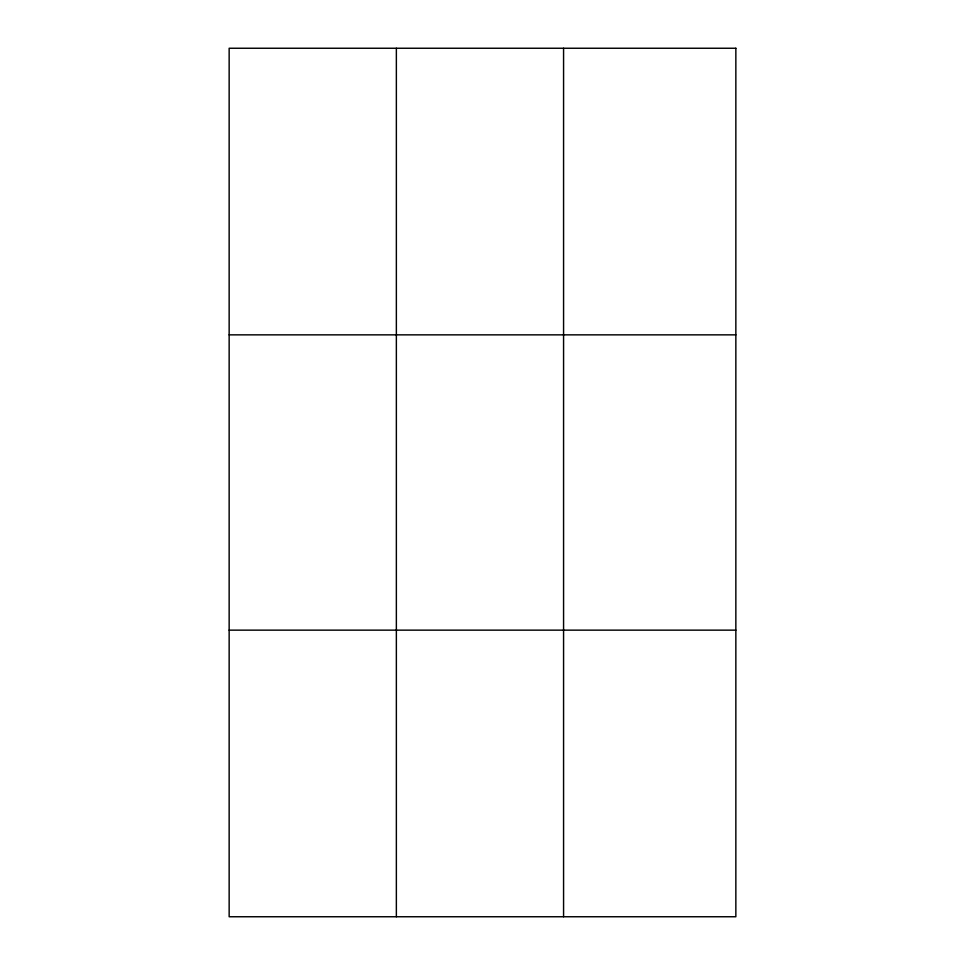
<?xml version="1.0" encoding="UTF-8"?>
<svg xmlns="http://www.w3.org/2000/svg" width="965" height="965" viewBox="0 0 965 965"><rect width="100%" height="100%" fill="white"/><g stroke="black" fill="none" stroke-linecap="round" stroke-linejoin="round"><path stroke-width="1.45" d="M396.362 48.25L396.362 916.75M563.572 48.25L563.572 916.75M229.151 334.855L735.849 334.855M229.151 630.145L735.849 630.145M735.849 48.25L735.849 916.75L229.151 916.75L229.151 48.25L735.849 48.25"/></g></svg>
